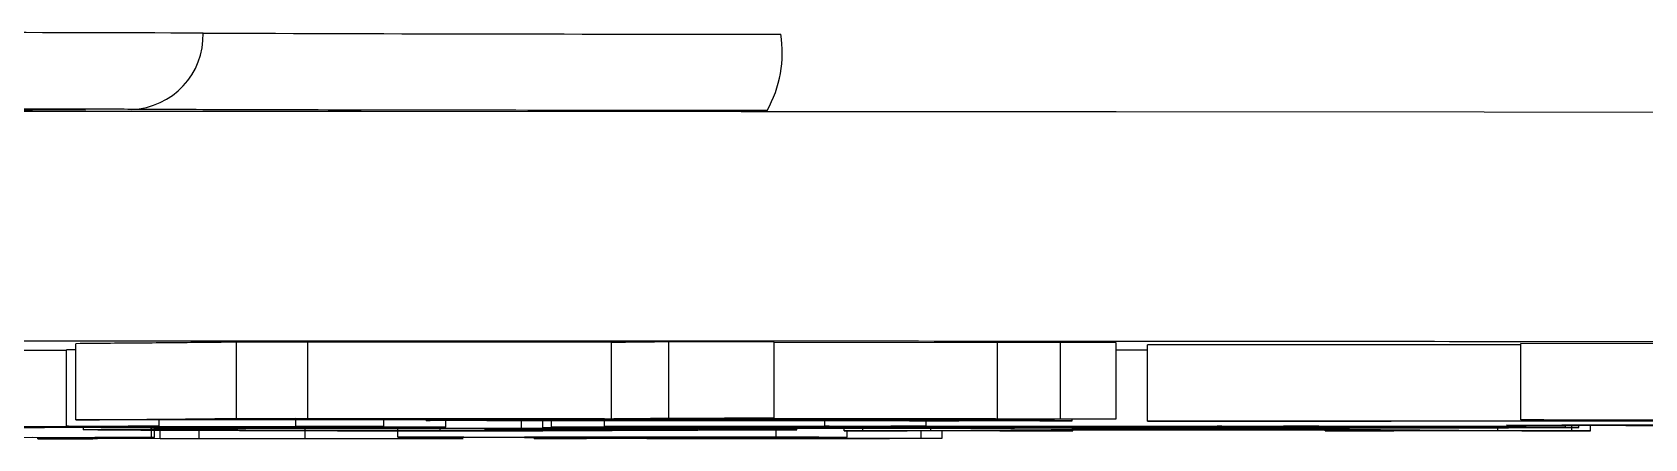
# Model space of a CAD drawing. Header units: millimetres. Extents: x 1890 to 4327, y 775 to 2498.
# Drawn here: x 3014.31 to 3035.45, y 1009.26 to 1014.59 of the extents above; entities that cross this region are included whole.
import ezdxf

# ---------------------------------------------------------------- set-up
doc = ezdxf.new("R2010")
doc.units = ezdxf.units.MM

msp = doc.modelspace()

# ---------------------------------------------------------------- linework, layer by layer
at = {"color": 7, "linetype": 'Continuous', "lineweight": 25}
for p, q in [((3014.885, 1009.509), (3014.885, 1010.509)), ((3017.926, 1010.527), (3016.986, 1010.529)), ((3016.986, 1010.529), (3016.986, 1009.529)), ((3021.905, 1010.525), (3017.926, 1010.527)), ((3017.926, 1009.527), (3017.926, 1010.527)), ((3021.905, 1009.525), (3021.905, 1010.525)), ((3024.037, 1010.53), (3022.657, 1010.533)), ((3022.657, 1009.533), (3022.657, 1010.533)), ((3024.037, 1009.53), (3024.037, 1010.53)), ((3026.962, 1010.522), (3024.037, 1010.524)), ((3027.789, 1010.524), (3026.962, 1010.522)), ((3026.962, 1009.522), (3026.962, 1010.522)), ((3028.519, 1010.521), (3027.789, 1010.524)), ((3027.789, 1009.524), (3027.789, 1010.524)), ((3028.519, 1009.521), (3028.519, 1010.521)), ((3028.931, 1009.494), (3028.931, 1010.494)), ((3037.89, 1010.503), (3033.821, 1010.51)), ((3033.821, 1009.51), (3033.821, 1010.51)), ((3014.761, 1010.421), (3013.2, 1010.421)), ((3014.885, 1010.428), (3014.761, 1010.428)), ((3014.761, 1009.428), (3014.761, 1010.428)), ((3028.931, 1010.425), (3028.519, 1010.425)), ((3011.12, 1009.417), (3018.112, 1009.417)), ((3012.796, 1009.421), (3014.818, 1009.421)), ((3017.766, 1009.42), (3012.911, 1009.42)), ((3014.414, 1009.416), (3013.027, 1009.416)), ((3014.125, 1009.413), (3014.414, 1009.416)), ((3014.414, 1009.413), (3017.997, 1009.413)), ((3015.859, 1009.412), (3014.472, 1009.412)), ((3014.472, 1009.412), (3014.472, 1009.403)), ((3014.761, 1009.428), (3015.974, 1009.427)), ((3016.005, 1009.51), (3014.885, 1009.509)), ((3014.983, 1009.381), (3014.983, 1009.412)), ((3019.731, 1009.416), (3015.512, 1009.416)), ((3015.974, 1009.427), (3015.57, 1009.426)), ((3015.57, 1009.426), (3015.57, 1009.421)), ((3015.57, 1009.421), (3017.766, 1009.421)), ((3015.859, 1009.403), (3015.859, 1009.412)), ((3015.974, 1009.427), (3015.974, 1009.51)), ((3016.223, 1009.512), (3016.005, 1009.51)), ((3020.269, 1009.51), (3016.223, 1009.512)), ((3017.009, 1009.519), (3016.316, 1009.513)), ((3016.316, 1009.513), (3020.361, 1009.511)), ((3018.055, 1009.412), (3016.552, 1009.412)), ((3016.552, 1009.412), (3016.552, 1009.404)), ((3016.986, 1009.529), (3017.926, 1009.527)), ((3021.055, 1009.517), (3017.009, 1009.519)), ((3017.767, 1009.526), (3017.102, 1009.52)), ((3017.102, 1009.52), (3021.147, 1009.518)), ((3017.766, 1009.426), (3017.766, 1009.511)), ((3017.766, 1009.421), (3017.766, 1009.426)), ((3017.766, 1009.426), (3018.921, 1009.425)), ((3017.766, 1009.419), (3017.766, 1009.42)), ((3018.517, 1009.419), (3017.766, 1009.419)), ((3021.812, 1009.524), (3017.767, 1009.526)), ((3017.926, 1009.527), (3021.905, 1009.525)), ((3017.997, 1009.413), (3017.997, 1009.416)), ((3017.997, 1009.413), (3018.401, 1009.414)), ((3018.055, 1009.403), (3018.055, 1009.412)), ((3018.112, 1009.417), (3018.112, 1009.419)), ((3018.112, 1009.417), (3018.806, 1009.418)), ((3018.401, 1009.414), (3018.401, 1009.416)), ((3018.401, 1009.414), (3019.21, 1009.413)), ((3018.921, 1009.425), (3018.459, 1009.424)), ((3018.459, 1009.424), (3018.461, 1009.423)), ((3018.517, 1009.419), (3018.517, 1009.424)), ((3018.806, 1009.418), (3018.806, 1009.425)), ((3018.806, 1009.418), (3019.731, 1009.416)), ((3019.21, 1009.413), (3018.806, 1009.412)), ((3018.806, 1009.412), (3018.806, 1009.403)), ((3018.808, 1009.403), (3018.808, 1009.412)), ((3018.921, 1009.425), (3018.921, 1009.51)), ((3019.105, 1009.282), (3019.105, 1009.412)), ((3019.21, 1009.413), (3019.21, 1009.416)), ((3019.471, 1009.51), (3019.471, 1009.502)), ((3019.526, 1009.503), (3020.269, 1009.51)), ((3019.526, 1009.503), (3019.526, 1009.51)), ((3019.609, 1009.396), (3019.609, 1009.416)), ((3019.66, 1009.367), (3019.66, 1009.416)), ((3019.731, 1009.416), (3019.731, 1009.51)), ((3020.361, 1009.511), (3021.055, 1009.517)), ((3020.361, 1009.517), (3020.361, 1009.511)), ((3021.211, 1009.509), (3020.515, 1009.503)), ((3025.894, 1009.497), (3020.633, 1009.499)), ((3020.724, 1009.396), (3020.724, 1009.499)), ((3021.002, 1009.406), (3021.002, 1009.499)), ((3021.06, 1009.405), (3021.002, 1009.406)), ((3021.118, 1009.414), (3021.118, 1009.499)), ((3021.638, 1009.413), (3021.118, 1009.414)), ((3021.118, 1009.414), (3024.758, 1009.414)), ((3021.147, 1009.518), (3021.812, 1009.524)), ((3021.147, 1009.524), (3021.147, 1009.518)), ((3021.155, 1009.501), (3021.155, 1009.509)), ((3021.155, 1009.501), (3025.809, 1009.498)), ((3025.393, 1009.507), (3021.211, 1009.509)), ((3021.997, 1009.517), (3021.304, 1009.51)), ((3021.304, 1009.51), (3025.485, 1009.508)), ((3021.521, 1009.395), (3021.521, 1009.413)), ((3021.811, 1009.425), (3021.811, 1009.499)), ((3022.273, 1009.424), (3021.811, 1009.425)), ((3021.811, 1009.425), (3024.758, 1009.425)), ((3026.179, 1009.515), (3021.997, 1009.517)), ((3022.755, 1009.524), (3022.09, 1009.517)), ((3022.09, 1009.517), (3026.271, 1009.515)), ((3022.909, 1009.424), (3022.273, 1009.424)), ((3022.657, 1009.533), (3024.037, 1009.53)), ((3026.936, 1009.522), (3022.755, 1009.524)), ((3023.387, 1009.53), (3022.847, 1009.524)), ((3022.847, 1009.524), (3026.962, 1009.522)), ((3024.758, 1009.424), (3022.909, 1009.424)), ((3025.163, 1009.413), (3023.025, 1009.413)), ((3023.037, 1009.413), (3023.037, 1009.388)), ((3024.037, 1009.53), (3023.387, 1009.53)), ((3024.123, 1009.407), (3027.186, 1009.407)), ((3024.585, 1009.406), (3024.123, 1009.407)), ((3025.221, 1009.406), (3024.585, 1009.406)), ((3024.701, 1009.428), (3024.701, 1009.497)), ((3024.701, 1009.428), (3026.03, 1009.427)), ((3024.758, 1009.414), (3024.758, 1009.424)), ((3025.208, 1009.505), (3025.393, 1009.507)), ((3025.208, 1009.505), (3025.208, 1009.507)), ((3026.328, 1009.506), (3025.208, 1009.505)), ((3027.186, 1009.406), (3025.221, 1009.406)), ((3025.485, 1009.508), (3026.179, 1009.515)), ((3025.485, 1009.515), (3025.485, 1009.508)), ((3026.03, 1009.427), (3025.567, 1009.426)), ((3025.567, 1009.426), (3025.567, 1009.425)), ((3025.567, 1009.425), (3029.902, 1009.425)), ((3029.902, 1009.424), (3025.567, 1009.424)), ((3025.567, 1009.424), (3025.567, 1009.421)), ((3025.567, 1009.421), (3029.902, 1009.421)), ((3029.902, 1009.42), (3025.567, 1009.42)), ((3025.567, 1009.42), (3025.567, 1009.417)), ((3025.567, 1009.417), (3029.902, 1009.417)), ((3029.902, 1009.417), (3025.567, 1009.417)), ((3025.567, 1009.417), (3025.567, 1009.414)), ((3025.567, 1009.414), (3029.902, 1009.414)), ((3025.809, 1009.498), (3025.809, 1009.506)), ((3026.03, 1009.427), (3026.03, 1009.506)), ((3029.324, 1009.413), (3026.203, 1009.413)), ((3026.271, 1009.515), (3026.936, 1009.522)), ((3026.271, 1009.522), (3026.271, 1009.515)), ((3026.962, 1009.522), (3027.789, 1009.524)), ((3027.128, 1009.412), (3027.128, 1009.413)), ((3027.128, 1009.412), (3028.457, 1009.411)), ((3027.186, 1009.402), (3027.186, 1009.406)), ((3027.376, 1009.505), (3027.712, 1009.505)), ((3027.789, 1009.524), (3028.519, 1009.521)), ((3028.519, 1009.521), (3027.802, 1009.52)), ((3028.457, 1009.411), (3027.937, 1009.41)), ((3027.937, 1009.41), (3027.937, 1009.407)), ((3027.937, 1009.407), (3029.497, 1009.407)), ((3031.231, 1009.406), (3027.937, 1009.406)), ((3027.937, 1009.406), (3027.937, 1009.402)), ((3027.943, 1009.498), (3027.943, 1009.521)), ((3028.457, 1009.411), (3028.457, 1009.413)), ((3028.98, 1009.493), (3028.931, 1009.494)), ((3029.497, 1009.407), (3029.497, 1009.417)), ((3029.497, 1009.407), (3030.191, 1009.409)), ((3034.409, 1009.413), (3029.671, 1009.413)), ((3029.844, 1009.429), (3031.173, 1009.427)), ((3029.902, 1009.421), (3029.902, 1009.424)), ((3029.902, 1009.417), (3029.902, 1009.42)), ((3029.902, 1009.414), (3029.902, 1009.417)), ((3030.191, 1009.409), (3031.231, 1009.406)), ((3031.173, 1009.427), (3030.711, 1009.427)), ((3030.711, 1009.427), (3030.711, 1009.425)), ((3030.711, 1009.425), (3032.04, 1009.425)), ((3033.889, 1009.424), (3030.711, 1009.424)), ((3030.711, 1009.424), (3030.711, 1009.414)), ((3030.711, 1009.414), (3032.098, 1009.414)), ((3031.578, 1009.402), (3031.578, 1009.413)), ((3032.04, 1009.425), (3032.791, 1009.426)), ((3032.098, 1009.414), (3032.098, 1009.424)), ((3032.098, 1009.414), (3033.08, 1009.416)), ((3032.791, 1009.426), (3033.889, 1009.424)), ((3033.08, 1009.416), (3033.08, 1009.424)), ((3033.08, 1009.416), (3034.409, 1009.413)), ((3033.965, 1009.508), (3033.821, 1009.51)), ((3033.821, 1009.51), (3037.89, 1009.503)), ((3033.889, 1009.424), (3033.889, 1009.436)), ((3034.409, 1009.413), (3034.409, 1009.434)), ((3034.493, 1009.367), (3034.493, 1009.434)), ((3034.583, 1009.408), (3034.583, 1009.434)), ((3034.583, 1009.408), (3034.583, 1009.408)), ((3034.736, 1009.367), (3034.736, 1009.433)), ((3037.646, 1009.503), (3035.442, 1009.506)), ((3013.455, 1009.28), (3015.876, 1009.281)), ((3014.472, 1009.403), (3013.778, 1009.402)), ((3015.163, 1009.263), (3014.312, 1009.279)), ((3014.387, 1009.262), (3014.387, 1009.278)), ((3014.424, 1009.262), (3014.387, 1009.262)), ((3014.387, 1009.262), (3014.747, 1009.262)), ((3019.731, 1009.263), (3014.424, 1009.262)), ((3014.747, 1009.262), (3014.747, 1009.271)), ((3015.136, 1009.279), (3015.988, 1009.263)), ((3015.913, 1009.28), (3015.553, 1009.28)), ((3016.552, 1009.404), (3015.859, 1009.403)), ((3015.876, 1009.281), (3015.876, 1009.403)), ((3015.876, 1009.281), (3015.913, 1009.28)), ((3015.913, 1009.28), (3015.913, 1009.403)), ((3015.988, 1009.263), (3015.988, 1009.403)), ((3016.5, 1009.263), (3016.5, 1009.404)), ((3016.5, 1009.263), (3017.891, 1009.263)), ((3016.552, 1009.402), (3016.552, 1009.404)), ((3016.552, 1009.402), (3016.552, 1009.402)), ((3017.891, 1009.263), (3017.891, 1009.4)), ((3019.105, 1009.282), (3024.062, 1009.284)), ((3019.173, 1009.281), (3019.105, 1009.282)), ((3019.425, 1009.281), (3019.173, 1009.281)), ((3019.692, 1009.267), (3019.962, 1009.267)), ((3019.962, 1009.267), (3019.731, 1009.263)), ((3021.559, 1009.265), (3019.97, 1009.281)), ((3020.239, 1009.378), (3020.239, 1009.379)), ((3020.239, 1009.379), (3024.332, 1009.379)), ((3020.724, 1009.378), (3020.239, 1009.378)), ((3020.779, 1009.281), (3021.469, 1009.274)), ((3020.889, 1009.264), (3020.889, 1009.272)), ((3020.956, 1009.263), (3020.889, 1009.264)), ((3020.889, 1009.264), (3021.191, 1009.264)), ((3026.113, 1009.266), (3020.956, 1009.263)), ((3022.561, 1009.283), (3021.145, 1009.282)), ((3021.191, 1009.264), (3021.191, 1009.269)), ((3021.469, 1009.274), (3021.469, 1009.282)), ((3021.469, 1009.274), (3022.935, 1009.275)), ((3023, 1009.274), (3021.534, 1009.274)), ((3021.534, 1009.274), (3022.368, 1009.265)), ((3021.695, 1009.37), (3021.695, 1009.376)), ((3022.273, 1009.401), (3021.753, 1009.402)), ((3021.753, 1009.402), (3027.186, 1009.402)), ((3022.368, 1009.265), (3022.368, 1009.274)), ((3022.399, 1009.396), (3023.037, 1009.388)), ((3023.037, 1009.388), (3022.552, 1009.388)), ((3022.912, 1009.265), (3022.912, 1009.274)), ((3022.912, 1009.265), (3024.225, 1009.265)), ((3023.037, 1009.376), (3023.037, 1009.368)), ((3023.673, 1009.278), (3023.607, 1009.278)), ((3023.607, 1009.278), (3023.91, 1009.278)), ((3033.658, 1009.401), (3023.66, 1009.401)), ((3023.91, 1009.278), (3024.564, 1009.272)), ((3024.332, 1009.378), (3023.927, 1009.378)), ((3024.062, 1009.284), (3024.062, 1009.378)), ((3024.062, 1009.284), (3024.994, 1009.281)), ((3024.262, 1009.272), (3024.218, 1009.272)), ((3024.225, 1009.265), (3024.225, 1009.272)), ((3024.564, 1009.272), (3024.262, 1009.272)), ((3024.332, 1009.379), (3024.332, 1009.401)), ((3024.332, 1009.379), (3024.332, 1009.378)), ((3024.994, 1009.281), (3024.765, 1009.28)), ((3024.955, 1009.367), (3024.955, 1009.401)), ((3024.955, 1009.366), (3024.955, 1009.367)), ((3024.955, 1009.367), (3025.198, 1009.367)), ((3027.949, 1009.366), (3024.955, 1009.366)), ((3024.994, 1009.281), (3024.994, 1009.366)), ((3025.198, 1009.367), (3025.198, 1009.401)), ((3025.961, 1009.27), (3025.961, 1009.366)), ((3025.961, 1009.27), (3026.237, 1009.27)), ((3026.088, 1009.369), (3026.088, 1009.401)), ((3026.088, 1009.369), (3029.24, 1009.396)), ((3026.237, 1009.27), (3026.113, 1009.266)), ((3026.237, 1009.27), (3026.237, 1009.366)), ((3027.706, 1009.377), (3026.978, 1009.371)), ((3031.341, 1009.377), (3027.706, 1009.377)), ((3027.706, 1009.367), (3027.706, 1009.377)), ((3027.706, 1009.367), (3027.949, 1009.367)), ((3029.564, 1009.393), (3027.868, 1009.378)), ((3027.868, 1009.378), (3031.26, 1009.378)), ((3027.937, 1009.402), (3031.578, 1009.402)), ((3027.949, 1009.367), (3027.949, 1009.377)), ((3027.949, 1009.367), (3027.949, 1009.366)), ((3029.24, 1009.396), (3029.24, 1009.401)), ((3029.24, 1009.396), (3030.451, 1009.396)), ((3029.645, 1009.393), (3029.564, 1009.393)), ((3031.26, 1009.378), (3029.645, 1009.393)), ((3030.451, 1009.396), (3030.451, 1009.401)), ((3030.451, 1009.396), (3033.522, 1009.369)), ((3031.257, 1009.367), (3031.257, 1009.377)), ((3031.257, 1009.366), (3031.257, 1009.367)), ((3031.257, 1009.367), (3031.581, 1009.367)), ((3034.736, 1009.366), (3031.257, 1009.366)), ((3032.147, 1009.37), (3031.341, 1009.377)), ((3031.578, 1009.402), (3032.445, 1009.404)), ((3031.581, 1009.367), (3031.581, 1009.375)), ((3032.445, 1009.404), (3033.658, 1009.401)), ((3033.522, 1009.369), (3033.522, 1009.401)), ((3034.493, 1009.367), (3034.736, 1009.367)), ((3034.736, 1009.367), (3034.736, 1009.366))]:
    msp.add_line(p, q, dxfattribs=at)
at = {"color": 7, "linetype": 'Continuous', "lineweight": 25, "flags": 128}
for points in [[(3038.045, 1013.542), (3033.341, 1013.546), (3028.52, 1013.549), (3023.605, 1013.552), (3018.622, 1013.553), (3013.595, 1013.554), (3008.549, 1013.554), (3003.51, 1013.554), (2998.502, 1013.553), (2993.55, 1013.55), (2988.679, 1013.548)], [(3013.488, 1013.586), (3014.315, 1013.584), (3014.834, 1013.581), (3015.011, 1013.578)], [(3015.011, 1013.578), (3014.834, 1013.575), (3014.315, 1013.572), (3013.488, 1013.57)], [(3033.634, 1009.439), (3033.82, 1009.442), (3034.358, 1009.444), (3035.197, 1009.446), (3036.254, 1009.447), (3037.426, 1009.447), (3038.598, 1009.447), (3039.655, 1009.446), (3040.494, 1009.444), (3041.033, 1009.442), (3041.218, 1009.439), (3041.033, 1009.437), (3040.494, 1009.434), (3039.655, 1009.433), (3038.598, 1009.431), (3037.426, 1009.431), (3036.254, 1009.431), (3035.197, 1009.433), (3034.358, 1009.434), (3033.82, 1009.437), (3033.634, 1009.439)], [(3034.455, 1009.439), (3034.634, 1009.441), (3035.15, 1009.443), (3035.941, 1009.445), (3036.91, 1009.445), (3037.942, 1009.445), (3038.912, 1009.445), (3039.702, 1009.443), (3040.218, 1009.441), (3040.398, 1009.439), (3040.218, 1009.437), (3039.702, 1009.435), (3038.912, 1009.434), (3037.942, 1009.433), (3036.91, 1009.433), (3035.941, 1009.434), (3035.15, 1009.435), (3034.634, 1009.437), (3034.455, 1009.439)]]:
    msp.add_lwpolyline(points, dxfattribs=at)
at = {"color": 7, "linetype": 'Continuous', "lineweight": 25}
for centre, radius, start, end in [((3009.811, -977.72), 1992.314, 89.806162, 90.193839), ((3015.581, 1014.553), 0.971, 272.0036, 1.8174), ((3023.685, 2889.655), 1875.085, 269.782038, 270.013422), ((3022.581, 1014.328), 1.561, 330.8519, 8.9032)]:
    msp.add_arc(centre, radius, start, end, dxfattribs=at)
for points, knots in [([(3015.615, 1013.583), (3015.351, 1013.584), (3014.81, 1013.586), (3013.392, 1013.589), (3011.675, 1013.591), (3009.811, 1013.591), (3007.947, 1013.591), (3006.231, 1013.589), (3004.813, 1013.586), (3004.271, 1013.584), (3004.007, 1013.583)], [0, 0, 0, 0, 0.122089, 0.25, 0.377911, 0.5, 0.622089, 0.75, 0.877911, 1, 1, 1, 1]), ([(3023.945, 1013.568), (3023.042, 1013.568), (3021.205, 1013.569), (3018.791, 1013.573), (3016.801, 1013.577), (3016.006, 1013.581), (3015.615, 1013.583)], [0, 0, 0, 0, 0.245796, 0.5, 0.754204, 1, 1, 1, 1]), ([(2941.366, 1010.404), (2941.413, 1010.408), (2941.52, 1010.416), (2942.39, 1010.429), (2943.871, 1010.442), (2946.046, 1010.456), (2948.876, 1010.469), (2952.39, 1010.482), (2956.544, 1010.494), (2961.288, 1010.505), (2966.549, 1010.515), (2972.241, 1010.524), (2978.264, 1010.532), (2984.487, 1010.538), (2990.853, 1010.543), (2997.205, 1010.546), (3003.544, 1010.548), (3009.811, 1010.548), (3016.078, 1010.548), (3022.417, 1010.546), (3028.77, 1010.543), (3035.135, 1010.538), (3041.359, 1010.532), (3047.381, 1010.524), (3053.073, 1010.515), (3058.335, 1010.505), (3063.078, 1010.494), (3067.232, 1010.482), (3070.746, 1010.469), (3073.576, 1010.456), (3075.752, 1010.442), (3077.233, 1010.429), (3078.104, 1010.416), (3078.211, 1010.408), (3078.259, 1010.404)], [0, 0, 0, 0, 0.023828, 0.053273, 0.084485, 0.115699, 0.147957, 0.180726, 0.213842, 0.247136, 0.28043, 0.313546, 0.346314, 0.378573, 0.409785, 0.440999, 0.470442, 0.499888, 0.529332, 0.558778, 0.58999, 0.621203, 0.653462, 0.68623, 0.719347, 0.752641, 0.785934, 0.819051, 0.851819, 0.884078, 0.915289, 0.946503, 0.975948, 1, 1, 1, 1]), ([(3016.986, 1010.529), (3016.854, 1010.527), (3016.479, 1010.523), (3015.79, 1010.517), (3015.187, 1010.512), (3014.885, 1010.509)], [0, 0, 0, 0, 0.212583, 0.606196, 1, 1, 1, 1]), ([(3022.657, 1010.533), (3022.595, 1010.532), (3022.469, 1010.531), (3022.22, 1010.528), (3022.026, 1010.526), (3021.905, 1010.525)], [0, 0, 0, 0, 0.272745, 0.545491, 1, 1, 1, 1]), ([(3033.821, 1010.496), (3032.935, 1010.495), (3031.342, 1010.494), (3029.672, 1010.494), (3028.931, 1010.494)], [0, 0, 0, 0, 0.55606, 1, 1, 1, 1]), ([(3015.512, 1009.416), (3015.389, 1009.416), (3015.143, 1009.416), (3014.769, 1009.414), (3014.554, 1009.413), (3014.414, 1009.413)], [0, 0, 0, 0, 0.259762, 0.519402, 1, 1, 1, 1]), ([(3014.817, 1009.422), (3014.816, 1009.422), (3014.815, 1009.423), (3014.807, 1009.425), (3014.778, 1009.427), (3014.761, 1009.428)], [0, 0, 0, 0, 0.1670531, 0.5016287, 1, 1, 1, 1]), ([(3014.885, 1009.509), (3015.05, 1009.511), (3015.52, 1009.514), (3016.242, 1009.521), (3016.738, 1009.526), (3016.986, 1009.529)], [0, 0, 0, 0, 0.212581, 0.606192, 1, 1, 1, 1]), ([(3018.469, 1009.422), (3018.473, 1009.421), (3018.481, 1009.421), (3018.505, 1009.42), (3018.517, 1009.419)], [0, 0, 0, 0, 0.499804, 1, 1, 1, 1]), ([(3020.633, 1009.499), (3020.438, 1009.499), (3020.114, 1009.499), (3019.735, 1009.5), (3019.526, 1009.501), (3019.445, 1009.502), (3019.496, 1009.502), (3019.526, 1009.503)], [0, 0, 0, 0, 0.2631806, 0.4361155, 0.6100885, 0.7625762, 1, 1, 1, 1]), ([(3020.515, 1009.503), (3020.488, 1009.502), (3020.459, 1009.502), (3020.501, 1009.502), (3020.504, 1009.502)], [0, 0, 0, 0, 0.932699, 1, 1, 1, 1]), ([(3020.557, 1009.502), (3020.595, 1009.501), (3020.684, 1009.501), (3020.903, 1009.501), (3021.073, 1009.501), (3021.155, 1009.501)], [0, 0, 0, 0, 0.272877, 0.648333, 1, 1, 1, 1]), ([(3021.002, 1009.406), (3021.598, 1009.406), (3022.63, 1009.407), (3024.093, 1009.41), (3024.768, 1009.412), (3025.163, 1009.413)], [0, 0, 0, 0, 0.36202, 0.6263638, 1, 1, 1, 1]), ([(3026.203, 1009.413), (3025.802, 1009.412), (3024.793, 1009.409), (3022.907, 1009.406), (3021.507, 1009.405), (3021.06, 1009.405)], [0, 0, 0, 0, 0.3105248, 0.7800713, 1, 1, 1, 1]), ([(3023.025, 1009.413), (3022.858, 1009.413), (3022.542, 1009.413), (3022.077, 1009.413), (3021.784, 1009.413), (3021.638, 1009.413)], [0, 0, 0, 0, 0.35686, 0.67714, 1, 1, 1, 1]), ([(3021.905, 1009.525), (3021.979, 1009.526), (3022.127, 1009.527), (3022.38, 1009.53), (3022.551, 1009.531), (3022.657, 1009.533)], [0, 0, 0, 0, 0.2727442, 0.5454921, 1, 1, 1, 1]), ([(3024.758, 1009.425), (3024.757, 1009.425), (3024.754, 1009.426), (3024.739, 1009.427), (3024.715, 1009.428), (3024.701, 1009.428)], [0, 0, 0, 0, 0.279578, 0.559168, 1, 1, 1, 1]), ([(3025.809, 1009.498), (3025.899, 1009.498), (3026.063, 1009.498), (3026.291, 1009.499), (3026.47, 1009.499), (3026.73, 1009.5), (3026.945, 1009.502), (3027.208, 1009.504), (3027.376, 1009.505)], [0, 0, 0, 0, 0.07162, 0.129699, 0.187858, 0.251244, 0.523134, 1, 1, 1, 1]), ([(3027.943, 1009.498), (3027.779, 1009.498), (3027.501, 1009.497), (3026.914, 1009.496), (3026.384, 1009.496), (3026.035, 1009.497), (3025.894, 1009.497)], [0, 0, 0, 0, 0.312528, 0.530177, 0.809183, 1, 1, 1, 1]), ([(3027.802, 1009.52), (3027.654, 1009.519), (3027.357, 1009.516), (3026.847, 1009.511), (3026.521, 1009.508), (3026.328, 1009.506)], [0, 0, 0, 0, 0.289148, 0.578294, 1, 1, 1, 1]), ([(3027.186, 1009.407), (3027.184, 1009.408), (3027.18, 1009.409), (3027.164, 1009.411), (3027.14, 1009.412), (3027.128, 1009.412)], [0, 0, 0, 0, 0.39313, 0.696516, 1, 1, 1, 1]), ([(3027.712, 1009.505), (3027.643, 1009.504), (3027.509, 1009.503), (3027.372, 1009.501), (3027.478, 1009.499), (3027.735, 1009.498), (3027.913, 1009.498), (3027.943, 1009.498)], [0, 0, 0, 0, 0.2884014, 0.5546776, 0.7569491, 0.9590558, 1, 1, 1, 1]), ([(3028.931, 1009.494), (3029.6, 1009.494), (3030.852, 1009.494), (3032.668, 1009.495), (3034.712, 1009.496), (3036.368, 1009.499), (3037.318, 1009.502), (3037.646, 1009.503)], [0, 0, 0, 0, 0.198997, 0.37265, 0.545625, 0.843257, 1, 1, 1, 1]), ([(3038.493, 1009.501), (3038.07, 1009.5), (3037.004, 1009.497), (3034.781, 1009.494), (3031.84, 1009.493), (3029.931, 1009.493), (3028.98, 1009.493)], [0, 0, 0, 0, 0.185716, 0.467958, 0.734859, 1, 1, 1, 1]), ([(3033.543, 1009.406), (3032.932, 1009.407), (3031.707, 1009.408), (3030.2, 1009.41), (3029.582, 1009.412), (3029.324, 1009.413)], [0, 0, 0, 0, 0.367157, 0.736287, 1, 1, 1, 1]), ([(3029.671, 1009.413), (3030.159, 1009.412), (3031.272, 1009.41), (3033.11, 1009.409), (3034.273, 1009.408), (3034.583, 1009.408)], [0, 0, 0, 0, 0.364385, 0.830851, 1, 1, 1, 1]), ([(3029.902, 1009.425), (3029.901, 1009.425), (3029.899, 1009.426), (3029.886, 1009.427), (3029.86, 1009.428), (3029.844, 1009.429)], [0, 0, 0, 0, 0.2708249, 0.5416574, 1, 1, 1, 1]), ([(3034.583, 1009.408), (3034.458, 1009.408), (3034.207, 1009.407), (3033.891, 1009.407), (3033.666, 1009.407), (3033.573, 1009.406), (3033.548, 1009.406), (3033.543, 1009.406)], [0, 0, 0, 0, 0.282135, 0.566109, 0.757606, 0.950164, 1, 1, 1, 1]), ([(3035.442, 1009.506), (3035.305, 1009.506), (3035.031, 1009.507), (3034.542, 1009.507), (3034.177, 1009.508), (3033.965, 1009.508)], [0, 0, 0, 0, 0.296385, 0.592978, 1, 1, 1, 1]), ([(3014.747, 1009.262), (3014.836, 1009.262), (3014.96, 1009.262), (3015.094, 1009.263), (3015.151, 1009.263), (3015.174, 1009.263), (3015.167, 1009.263), (3015.163, 1009.263)], [0, 0, 0, 0, 0.36734, 0.515297, 0.663697, 0.845087, 1, 1, 1, 1]), ([(3014.983, 1009.381), (3015.011, 1009.382), (3015.084, 1009.386), (3015.838, 1009.39), (3016.99, 1009.394), (3018.067, 1009.396), (3018.989, 1009.396), (3019.507, 1009.396), (3019.609, 1009.396)], [0, 0, 0, 0, 0.211208, 0.543916, 0.70607, 0.836311, 0.967456, 1, 1, 1, 1]), ([(3019.654, 1009.366), (3019.067, 1009.366), (3018.075, 1009.366), (3016.901, 1009.368), (3015.866, 1009.371), (3015.131, 1009.375), (3015.029, 1009.379), (3014.983, 1009.381)], [0, 0, 0, 0, 0.187422, 0.316972, 0.445984, 0.752119, 1, 1, 1, 1]), ([(3015.553, 1009.28), (3015.48, 1009.28), (3015.366, 1009.28), (3015.237, 1009.28), (3015.163, 1009.28), (3015.128, 1009.279), (3015.134, 1009.279), (3015.136, 1009.279)], [0, 0, 0, 0, 0.311431, 0.483158, 0.654996, 0.813001, 1, 1, 1, 1]), ([(3015.988, 1009.263), (3015.998, 1009.263), (3016.014, 1009.263), (3016.091, 1009.263), (3016.201, 1009.263), (3016.343, 1009.263), (3016.449, 1009.263), (3016.5, 1009.263)], [0, 0, 0, 0, 0.226887, 0.389122, 0.551824, 0.783972, 1, 1, 1, 1]), ([(3019.558, 1009.395), (3019.32, 1009.395), (3018.848, 1009.395), (3018.097, 1009.394), (3017.291, 1009.392), (3016.654, 1009.388), (3016.367, 1009.384), (3016.339, 1009.382), (3016.325, 1009.381)], [0, 0, 0, 0, 0.087728, 0.173959, 0.328461, 0.554861, 0.777023, 1, 1, 1, 1]), ([(3016.325, 1009.381), (3016.355, 1009.379), (3016.414, 1009.376), (3016.868, 1009.373), (3017.403, 1009.37), (3018.1, 1009.368), (3018.858, 1009.367), (3019.405, 1009.367), (3019.66, 1009.367)], [0, 0, 0, 0, 0.254742, 0.50973, 0.682774, 0.792634, 0.903219, 1, 1, 1, 1]), ([(3016.552, 1009.402), (3016.718, 1009.402), (3017.048, 1009.402), (3017.434, 1009.402), (3017.707, 1009.402), (3017.849, 1009.402), (3017.951, 1009.402), (3018.012, 1009.403), (3018.048, 1009.403), (3018.052, 1009.403), (3018.055, 1009.403)], [0, 0, 0, 0, 0.291265, 0.577908, 0.673859, 0.770575, 0.821169, 0.872133, 0.929983, 1, 1, 1, 1]), ([(3017.823, 1009.4), (3017.789, 1009.4), (3017.723, 1009.401), (3017.425, 1009.401), (3017.028, 1009.402), (3016.706, 1009.402), (3016.552, 1009.402)], [0, 0, 0, 0, 0.215567, 0.407136, 0.716043, 1, 1, 1, 1]), ([(3018.806, 1009.403), (3018.803, 1009.403), (3018.798, 1009.402), (3018.618, 1009.401), (3018.299, 1009.4), (3018.001, 1009.4), (3017.823, 1009.4)], [0, 0, 0, 0, 0.273904, 0.481798, 0.689877, 1, 1, 1, 1]), ([(3017.891, 1009.263), (3018.138, 1009.263), (3018.615, 1009.263), (3019.163, 1009.264), (3019.532, 1009.266), (3019.633, 1009.267), (3019.692, 1009.267)], [0, 0, 0, 0, 0.254501, 0.491089, 0.704746, 1, 1, 1, 1]), ([(3019.97, 1009.281), (3019.954, 1009.281), (3019.929, 1009.281), (3019.848, 1009.281), (3019.75, 1009.281), (3019.603, 1009.281), (3019.494, 1009.281), (3019.425, 1009.281)], [0, 0, 0, 0, 0.243865, 0.391737, 0.541046, 0.710969, 1, 1, 1, 1]), ([(3022.552, 1009.388), (3022.345, 1009.389), (3022.041, 1009.391), (3021.267, 1009.394), (3020.475, 1009.395), (3019.859, 1009.395), (3019.558, 1009.395)], [0, 0, 0, 0, 0.421189, 0.615596, 0.812628, 1, 1, 1, 1]), ([(3019.609, 1009.396), (3019.747, 1009.396), (3020.008, 1009.396), (3020.38, 1009.396), (3020.609, 1009.396), (3020.724, 1009.396)], [0, 0, 0, 0, 0.356459, 0.6762528, 1, 1, 1, 1]), ([(3021.83, 1009.367), (3021.55, 1009.367), (3020.977, 1009.366), (3020.182, 1009.366), (3019.742, 1009.366), (3019.654, 1009.366)], [0, 0, 0, 0, 0.432658, 0.887677, 1, 1, 1, 1]), ([(3019.66, 1009.367), (3020, 1009.367), (3020.512, 1009.367), (3021.131, 1009.368), (3021.489, 1009.369), (3021.643, 1009.37), (3021.682, 1009.37), (3021.695, 1009.37)], [0, 0, 0, 0, 0.362877, 0.547963, 0.734409, 0.906428, 1, 1, 1, 1]), ([(3020.724, 1009.396), (3020.789, 1009.396), (3020.92, 1009.395), (3021.18, 1009.395), (3021.385, 1009.395), (3021.521, 1009.395)], [0, 0, 0, 0, 0.251708, 0.503436, 1, 1, 1, 1]), ([(3021.695, 1009.376), (3021.688, 1009.376), (3021.678, 1009.377), (3021.542, 1009.377), (3021.342, 1009.378), (3021.056, 1009.378), (3020.84, 1009.378), (3020.724, 1009.378)], [0, 0, 0, 0, 0.2578562, 0.4223337, 0.5883002, 0.7795784, 1, 1, 1, 1]), ([(3021.145, 1009.282), (3021.067, 1009.282), (3020.949, 1009.282), (3020.829, 1009.282), (3020.772, 1009.281), (3020.76, 1009.281), (3020.773, 1009.281), (3020.779, 1009.281)], [0, 0, 0, 0, 0.339866, 0.516986, 0.694619, 0.862206, 1, 1, 1, 1]), ([(3021.191, 1009.264), (3021.281, 1009.264), (3021.407, 1009.264), (3021.528, 1009.264), (3021.576, 1009.265), (3021.58, 1009.265), (3021.565, 1009.265), (3021.559, 1009.265)], [0, 0, 0, 0, 0.37884, 0.527566, 0.676229, 0.889817, 1, 1, 1, 1]), ([(3021.521, 1009.395), (3021.652, 1009.395), (3021.906, 1009.395), (3022.212, 1009.396), (3022.339, 1009.396), (3022.399, 1009.396)], [0, 0, 0, 0, 0.3565311, 0.6963223, 1, 1, 1, 1]), ([(3022.474, 1009.368), (3022.403, 1009.368), (3022.239, 1009.368), (3022.007, 1009.368), (3021.883, 1009.368), (3021.83, 1009.367)], [0, 0, 0, 0, 0.301306, 0.696717, 1, 1, 1, 1]), ([(3023.66, 1009.401), (3023.494, 1009.401), (3023.177, 1009.401), (3022.713, 1009.401), (3022.42, 1009.401), (3022.273, 1009.401)], [0, 0, 0, 0, 0.35686, 0.67714, 1, 1, 1, 1]), ([(3022.368, 1009.265), (3022.388, 1009.265), (3022.419, 1009.265), (3022.518, 1009.265), (3022.637, 1009.265), (3022.773, 1009.265), (3022.87, 1009.265), (3022.912, 1009.265)], [0, 0, 0, 0, 0.271137, 0.427796, 0.584166, 0.818016, 1, 1, 1, 1]), ([(3023.037, 1009.368), (3022.994, 1009.368), (3022.906, 1009.368), (3022.744, 1009.368), (3022.594, 1009.368), (3022.494, 1009.368), (3022.474, 1009.368)], [0, 0, 0, 0, 0.252541, 0.505388, 0.89895, 1, 1, 1, 1]), ([(3024.765, 1009.28), (3024.575, 1009.281), (3024.195, 1009.282), (3023.556, 1009.283), (3022.969, 1009.283), (3022.672, 1009.283), (3022.561, 1009.283)], [0, 0, 0, 0, 0.324948, 0.652823, 0.870839, 1, 1, 1, 1]), ([(3022.935, 1009.275), (3023.066, 1009.275), (3023.279, 1009.275), (3023.529, 1009.275), (3023.664, 1009.276), (3023.732, 1009.277), (3023.71, 1009.277), (3023.678, 1009.277), (3023.673, 1009.278)], [0, 0, 0, 0, 0.2467259, 0.3998867, 0.5540311, 0.6957626, 0.9510683, 1, 1, 1, 1]), ([(3024.218, 1009.272), (3024.164, 1009.273), (3024.085, 1009.273), (3023.842, 1009.274), (3023.602, 1009.274), (3023.307, 1009.274), (3023.112, 1009.274), (3023, 1009.274)], [0, 0, 0, 0, 0.333895, 0.499037, 0.66578, 0.808284, 1, 1, 1, 1]), ([(3023.927, 1009.378), (3023.794, 1009.378), (3023.57, 1009.378), (3023.303, 1009.378), (3023.133, 1009.377), (3023.047, 1009.377), (3023.04, 1009.376), (3023.037, 1009.376)], [0, 0, 0, 0, 0.277602, 0.465557, 0.653489, 0.849158, 1, 1, 1, 1]), ([(3024.225, 1009.265), (3024.516, 1009.266), (3025.016, 1009.266), (3025.532, 1009.267), (3025.844, 1009.269), (3025.919, 1009.27), (3025.961, 1009.27)], [0, 0, 0, 0, 0.295552, 0.509146, 0.721996, 1, 1, 1, 1]), ([(3025.198, 1009.367), (3025.321, 1009.367), (3025.531, 1009.367), (3025.788, 1009.368), (3025.972, 1009.368), (3026.047, 1009.369), (3026.079, 1009.369), (3026.088, 1009.369)], [0, 0, 0, 0, 0.268165, 0.456817, 0.645375, 0.906381, 1, 1, 1, 1]), ([(3026.978, 1009.371), (3026.967, 1009.37), (3026.946, 1009.37), (3026.913, 1009.37), (3026.903, 1009.369), (3026.897, 1009.369)], [0, 0, 0, 0, 0.25022, 0.500508, 1, 1, 1, 1]), ([(3026.897, 1009.369), (3026.906, 1009.369), (3026.92, 1009.368), (3026.998, 1009.368), (3027.095, 1009.367), (3027.249, 1009.367), (3027.46, 1009.367), (3027.621, 1009.367), (3027.706, 1009.367)], [0, 0, 0, 0, 0.284135, 0.450473, 0.560568, 0.671794, 0.825494, 1, 1, 1, 1]), ([(3031.581, 1009.367), (3031.667, 1009.367), (3031.808, 1009.367), (3031.976, 1009.367), (3032.084, 1009.367), (3032.157, 1009.368), (3032.208, 1009.368), (3032.221, 1009.368), (3032.228, 1009.368)], [0, 0, 0, 0, 0.25713, 0.418126, 0.515419, 0.613557, 0.771961, 1, 1, 1, 1]), ([(3032.228, 1009.368), (3032.227, 1009.368), (3032.224, 1009.369), (3032.209, 1009.369), (3032.172, 1009.369), (3032.147, 1009.37)], [0, 0, 0, 0, 0.25103, 0.502225, 1, 1, 1, 1]), ([(3033.522, 1009.369), (3033.564, 1009.369), (3033.648, 1009.368), (3033.834, 1009.368), (3034.095, 1009.367), (3034.321, 1009.367), (3034.456, 1009.367), (3034.493, 1009.367)], [0, 0, 0, 0, 0.25387, 0.509596, 0.715202, 0.920342, 1, 1, 1, 1])]:
    msp.add_open_spline(points, degree=3, knots=knots, dxfattribs=at)

doc.saveas('drawing.dxf')
